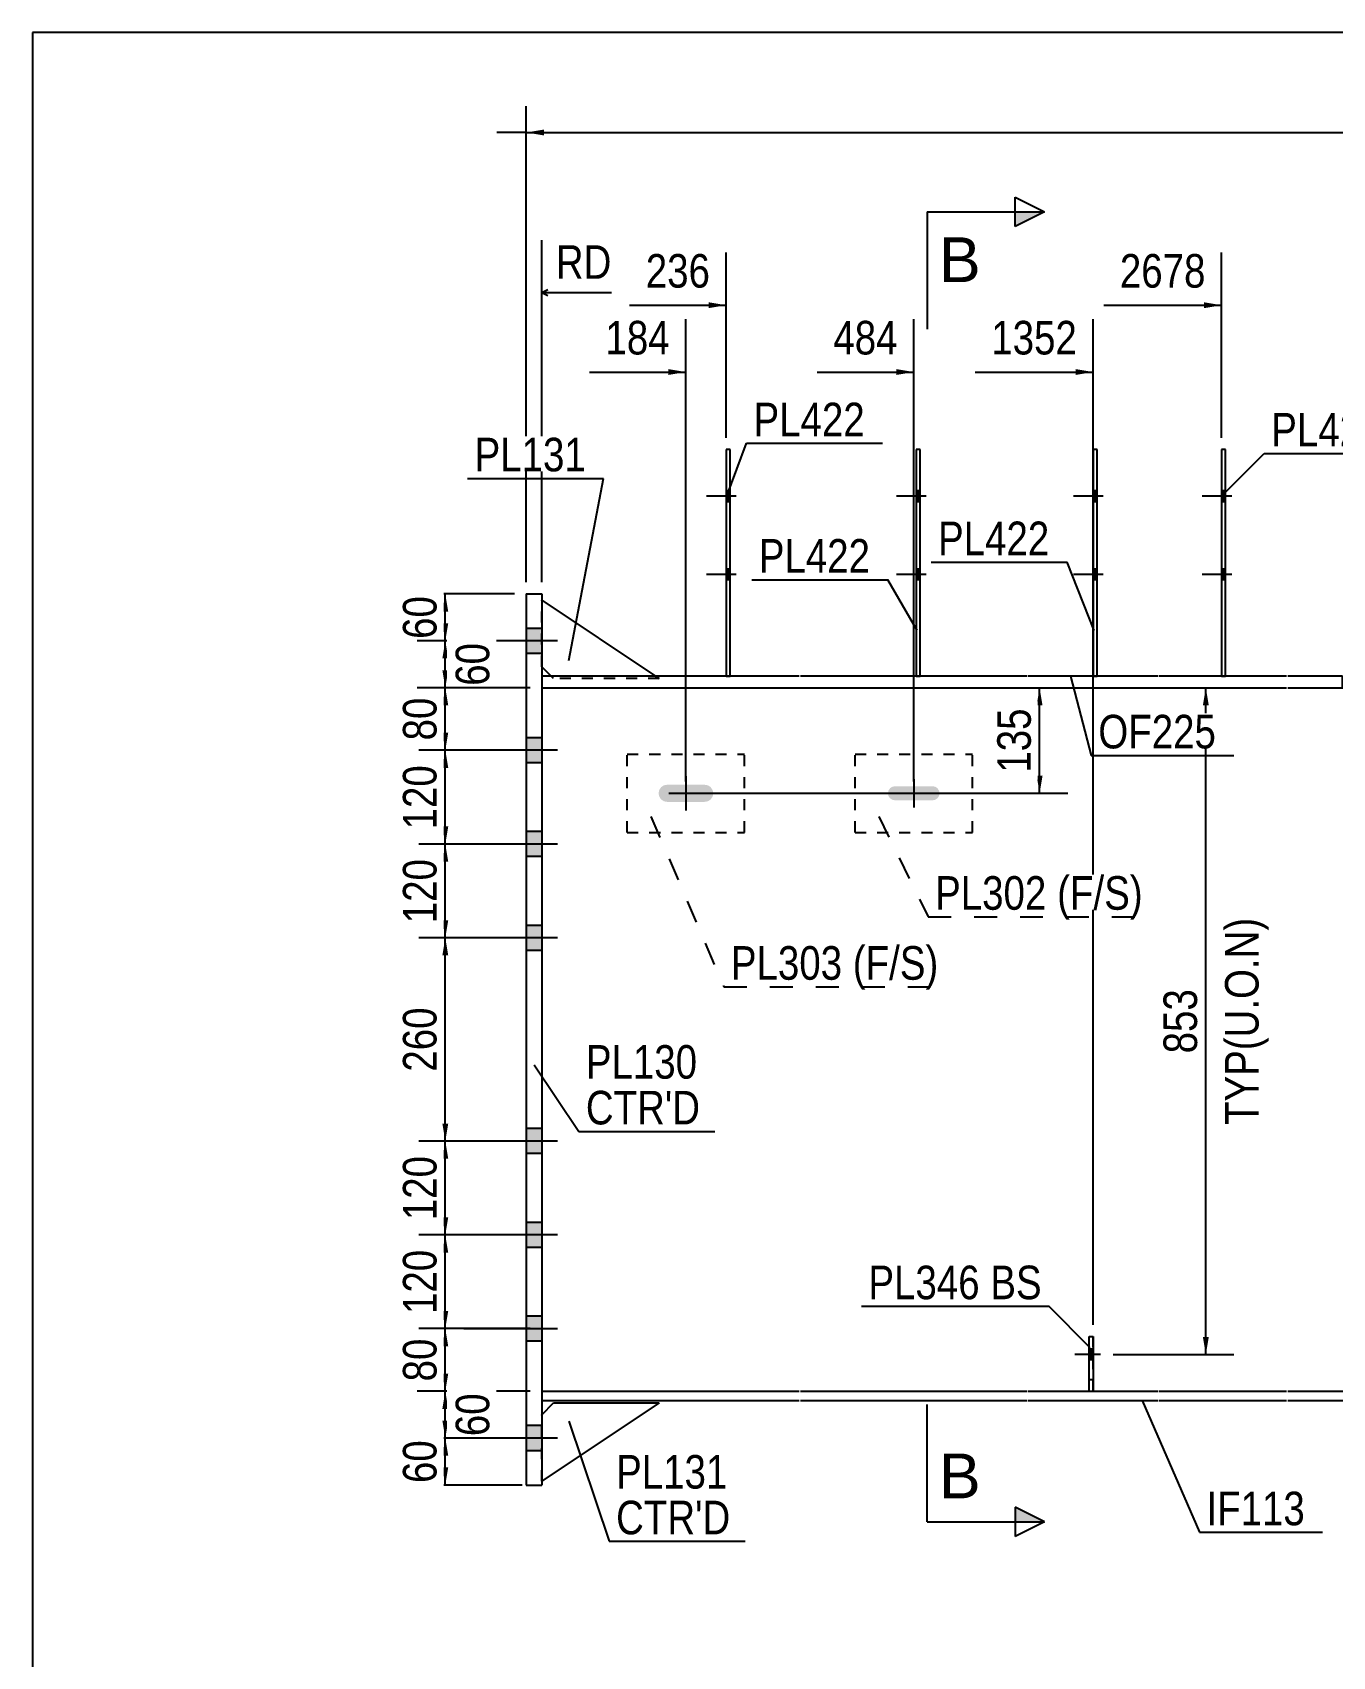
# Model space of a CAD drawing. Header units: millimetres. Extents: x -46 to 357, y -191 to 86.
# Drawn here: x -43.5 to 67.4, y -52.6 to 85.9 of the extents above; entities that cross this region are included whole.
import ezdxf

# ---------------------------------------------------------------- set-up
doc = ezdxf.new("R2010")
doc.units = ezdxf.units.MM
doc.linetypes.add('DXK_LINE_DOT1', pattern=[1.8814, 0.9407, -0.9407])
doc.linetypes.add('DXK_LINE_DOT2', pattern=[3.9198, 1.9599, -1.9599])
doc.styles.add('Arial', font='ARIAL.TTF', dxfattribs={"height": 0.2})
doc.styles.add('Arial Narrow', font='ARIALN.TTF', dxfattribs={"height": 0.2})

# ---------------------------------------------------------------- blocks, each defined once
blk = doc.blocks.new('Unknown-623514957-1211')
at = {"color": 5, "linetype": 'Continuous'}
for p, q in [((356.55, 85.89), (-43.45, 85.89)), ((-43.45, 85.89), (-43.45, -191.11))]:
    blk.add_line(p, q, dxfattribs=at)
blk = doc.blocks.new('Bolt-623514957-1247 - 1232')
at = {"linetype": 'Continuous'}
for points in [[(47.35, 45.87), (47.35, 46.8), (47.02, 46.8), (47.02, 45.87)], [(47.35, 45.87), (47.35, 46.8), (47.02, 46.8), (47.02, 45.87)], [(47.35, 39.2), (47.35, 40.13), (47.02, 40.13), (47.02, 39.2)], [(47.35, 39.2), (47.35, 40.13), (47.02, 40.13), (47.02, 39.2)]]:
    blk.add_hatch(color=3, dxfattribs=at).paths.add_polyline_path(points)
at = {"color": 3, "linetype": 'Continuous'}
for p, q in [((47.88, 46.33), (45.35, 46.33)), ((47.88, 46.33), (45.35, 46.33)), ((47.35, 46.8), (47.02, 46.8)), ((47.35, 46.8), (47.02, 46.8)), ((47.35, 45.87), (47.02, 45.87)), ((47.35, 45.87), (47.02, 45.87)), ((47.88, 39.67), (45.35, 39.67)), ((47.88, 39.67), (45.35, 39.67)), ((47.35, 40.13), (47.02, 40.13)), ((47.35, 40.13), (47.02, 40.13)), ((47.35, 39.2), (47.02, 39.2)), ((47.35, 39.2), (47.02, 39.2))]:
    blk.add_line(p, q, dxfattribs=at)
blk = doc.blocks.new('Bolt-623514957-1248 - 1232')
at = {"linetype": 'Continuous'}
blk.add_hatch(color=3, dxfattribs=at).paths.add_polyline_path([(14.56, 20.72), (14.62, 21), (14.56, 21.28), (14.4, 21.52), (14.16, 21.68), (13.88, 21.73), (10.68, 21.73), (10.4, 21.68), (10.16, 21.52), (10.01, 21.28), (9.95, 21), (10.01, 20.72), (10.16, 20.48), (10.4, 20.32), (10.68, 20.27), (13.88, 20.27), (14.16, 20.32), (14.4, 20.48)])
at = {"color": 3, "linetype": 'Continuous'}
for p, q in [((12.28, 22.47), (12.28, 19.53)), ((10.82, 21), (13.75, 21))]:
    blk.add_line(p, q, dxfattribs=at)
blk = doc.blocks.new('Bolt-623514957-1249 - 1232')
at = {"linetype": 'Continuous'}
blk.add_hatch(color=3, dxfattribs=at).paths.add_polyline_path([(33.87, 20.77), (33.92, 21), (33.87, 21.23), (33.74, 21.43), (33.55, 21.56), (33.32, 21.6), (30.12, 21.6), (29.89, 21.56), (29.69, 21.43), (29.56, 21.23), (29.52, 21), (29.56, 20.77), (29.69, 20.58), (29.89, 20.45), (30.12, 20.4), (33.32, 20.4), (33.55, 20.45), (33.74, 20.58)])
at = {"color": 3, "linetype": 'Continuous'}
for p, q in [((31.72, 22.2), (31.72, 19.8)), ((30.52, 21), (32.92, 21))]:
    blk.add_line(p, q, dxfattribs=at)
blk = doc.blocks.new('Bolt-623514957-1251 - 1232')
at = {"linetype": 'Continuous'}
for points in [[(-1.33, 35.07), (-1.33, 32.93), (0, 32.93), (0, 35.07)], [(-1.33, 35.07), (-1.33, 32.93), (0, 32.93), (0, 35.07)], [(-1.33, 25.73), (-1.33, 23.6), (0, 23.6), (0, 25.73)], [(-1.33, 25.73), (-1.33, 23.6), (0, 23.6), (0, 25.73)], [(-1.33, 17.73), (-1.33, 15.6), (0, 15.6), (0, 17.73)], [(-1.33, 17.73), (-1.33, 15.6), (0, 15.6), (0, 17.73)], [(-1.33, 9.73), (-1.33, 7.6), (0, 7.6), (0, 9.73)], [(-1.33, 9.73), (-1.33, 7.6), (0, 7.6), (0, 9.73)], [(-1.33, -7.6), (-1.33, -9.73), (0, -9.73), (0, -7.6)], [(-1.33, -7.6), (-1.33, -9.73), (0, -9.73), (0, -7.6)], [(-1.33, -15.6), (-1.33, -17.73), (0, -17.73), (0, -15.6)], [(-1.33, -15.6), (-1.33, -17.73), (0, -17.73), (0, -15.6)], [(-1.33, -23.6), (-1.33, -25.73), (0, -25.73), (0, -23.6)], [(-1.33, -23.6), (-1.33, -25.73), (0, -25.73), (0, -23.6)], [(-1.33, -32.93), (-1.33, -35.07), (0, -35.07), (0, -32.93)], [(-1.33, -32.93), (-1.33, -35.07), (0, -35.07), (0, -32.93)]]:
    blk.add_hatch(color=3, dxfattribs=at).paths.add_polyline_path(points)
at = {"color": 3, "linetype": 'Continuous'}
for p, q in [((0, 35.07), (-1.33, 35.07)), ((0, 35.07), (-1.33, 35.07)), ((1.32, 34), (-6.67, 34)), ((1.32, 34), (-6.67, 34)), ((0, 32.93), (-1.33, 32.93)), ((0, 32.93), (-1.33, 32.93)), ((0, 25.73), (-1.33, 25.73)), ((0, 25.73), (-1.33, 25.73)), ((1.32, 24.67), (-6.67, 24.67)), ((1.32, 24.67), (-6.67, 24.67)), ((0, 23.6), (-1.33, 23.6)), ((0, 23.6), (-1.33, 23.6)), ((1.32, 16.67), (-6.67, 16.67)), ((1.32, 16.67), (-6.67, 16.67)), ((0, 17.73), (-1.33, 17.73)), ((0, 17.73), (-1.33, 17.73)), ((0, 15.6), (-1.33, 15.6)), ((0, 15.6), (-1.33, 15.6)), ((0, 9.73), (-1.33, 9.73)), ((0, 9.73), (-1.33, 9.73)), ((1.32, 8.67), (-6.67, 8.67)), ((1.32, 8.67), (-6.67, 8.67)), ((0, 7.6), (-1.33, 7.6)), ((0, 7.6), (-1.33, 7.6)), ((0, -7.6), (-1.33, -7.6)), ((0, -7.6), (-1.33, -7.6)), ((1.32, -8.67), (-6.67, -8.67)), ((1.32, -8.67), (-6.67, -8.67)), ((0, -9.73), (-1.33, -9.73)), ((0, -9.73), (-1.33, -9.73)), ((0, -15.6), (-1.33, -15.6)), ((0, -15.6), (-1.33, -15.6)), ((1.32, -16.67), (-6.67, -16.67)), ((1.32, -16.67), (-6.67, -16.67)), ((0, -17.73), (-1.33, -17.73)), ((0, -17.73), (-1.33, -17.73)), ((1.32, -24.67), (-6.67, -24.67)), ((1.32, -24.67), (-6.67, -24.67)), ((0, -23.6), (-1.33, -23.6)), ((0, -23.6), (-1.33, -23.6)), ((0, -25.73), (-1.33, -25.73)), ((0, -25.73), (-1.33, -25.73)), ((0, -32.93), (-1.33, -32.93)), ((0, -32.93), (-1.33, -32.93)), ((1.32, -34), (-6.67, -34)), ((1.32, -34), (-6.67, -34)), ((0, -35.07), (-1.33, -35.07)), ((0, -35.07), (-1.33, -35.07))]:
    blk.add_line(p, q, dxfattribs=at)
blk = doc.blocks.new('Part-623514957-1276 - 1232')
at = {"color": 2, "linetype": 'Continuous'}
for p, q in [((21.95, 31), (0, 31)), ((41.38, 31), (22.05, 31)), ((52.55, 31), (41.48, 31)), ((63.52, 31), (52.65, 31)), ((68.28, 31), (63.62, 31)), ((68.28, 30), (68.28, 31)), ((0, 30), (21.95, 30)), ((22.05, 30), (41.38, 30)), ((41.48, 30), (52.55, 30)), ((52.65, 30), (63.52, 30)), ((63.62, 30), (68.28, 30))]:
    blk.add_line(p, q, dxfattribs=at)
at = {"color": 7, "linetype": 'DXK_LINE_DOT1'}
blk.add_line((0, 31), (0, 30), dxfattribs=at)
blk = doc.blocks.new('Part-623514957-1755 - 1232')
at = {"color": 2, "linetype": 'Continuous'}
for p, q in [((46.68, -30), (46.68, -25.33)), ((46.68, -25.33), (47.02, -25.33)), ((47.02, -25.33), (47.02, -30))]:
    blk.add_line(p, q, dxfattribs=at)
at = {"color": 7, "linetype": 'DXK_LINE_DOT1'}
blk.add_line((46.68, -29), (47.02, -29), dxfattribs=at)
blk = doc.blocks.new('Part-623514957-1408 - 1232')
at = {"color": 2, "linetype": 'Continuous'}
for p, q in [((0, -30), (21.95, -30)), ((22.05, -30), (41.38, -30)), ((41.48, -30), (52.55, -30)), ((52.65, -30), (63.52, -30)), ((63.62, -30), (72.95, -30)), ((73.05, -30), (77.72, -30)), ((77.72, -30), (77.72, -30.8)), ((0, -30.8), (21.95, -30.8)), ((22.05, -30.8), (41.38, -30.8)), ((41.48, -30.8), (52.55, -30.8)), ((52.65, -30.8), (63.52, -30.8)), ((63.62, -30.8), (72.95, -30.8)), ((73.05, -30.8), (77.72, -30.8))]:
    blk.add_line(p, q, dxfattribs=at)
at = {"color": 7, "linetype": 'DXK_LINE_DOT1'}
blk.add_line((0, -30), (0, -30.8), dxfattribs=at)
blk = doc.blocks.new('Part-623514957-1676 - 1232')
at = {"color": 7, "linetype": 'DXK_LINE_DOT1'}
for p, q in [((0, 30), (0, -30)), ((0, 30), (21.95, 30)), ((22.05, 30), (41.38, 30)), ((41.48, 30), (52.55, 30)), ((52.65, 30), (63.52, 30)), ((63.62, 30), (72.95, 30)), ((73.05, 30), (82.38, 30)), ((82.48, 30), (93.55, 30)), ((93.65, 30), (104.52, 30)), ((104.62, 30), (120.37, 30)), ((0, -30), (21.95, -30)), ((22.05, -30), (41.38, -30)), ((41.48, -30), (52.55, -30)), ((52.65, -30), (63.52, -30)), ((63.62, -30), (72.95, -30)), ((73.05, -30), (82.38, -30)), ((82.48, -30), (93.55, -30)), ((93.65, -30), (104.52, -30)), ((104.62, -30), (120.37, -30))]:
    blk.add_line(p, q, dxfattribs=at)
at = {"color": 2, "linetype": 'Continuous'}
blk.add_line((120.37, 30), (120.37, -30), dxfattribs=at)
blk = doc.blocks.new('Part-623514957-1592 - 1232')
at = {"color": 2, "linetype": 'Continuous'}
for p, q in [((-1.33, 38), (0, 38)), ((-1.33, 38), (-1.33, -38)), ((0, 38), (0, -38)), ((-1.33, -38), (0, -38))]:
    blk.add_line(p, q, dxfattribs=at)
blk = doc.blocks.new('Part-623514957-1621 - 1232')
at = {"color": 2, "linetype": 'Continuous'}
for p, q in [((10, -31), (0, -37.67)), ((0, -32), (1, -31)), ((1, -31), (10, -31))]:
    blk.add_line(p, q, dxfattribs=at)
at = {"color": 7, "linetype": 'DXK_LINE_DOT1'}
blk.add_line((0, -37.67), (0, -32), dxfattribs=at)
blk = doc.blocks.new('Part-623514957-1760 - 1232')
at = {"color": 7, "linetype": 'DXK_LINE_DOT1'}
for p, q in [((46.68, -30), (46.68, -25.33)), ((46.68, -25.33), (47.02, -25.33)), ((47.02, -30), (47.02, -25.33))]:
    blk.add_line(p, q, dxfattribs=at)
blk = doc.blocks.new('Part-623514957-1809 - 1232')
at = {"color": 2, "linetype": 'Continuous'}
for p, q in [((16.05, 50.33), (15.72, 50.33)), ((15.72, 50.33), (15.72, 31)), ((16.05, 31), (16.05, 50.33))]:
    blk.add_line(p, q, dxfattribs=at)
at = {"color": 7, "linetype": 'DXK_LINE_DOT1'}
blk.add_line((15.72, 31), (16.05, 31), dxfattribs=at)
blk = doc.blocks.new('Part-623514957-1814 - 1232')
at = {"color": 2, "linetype": 'Continuous'}
for p, q in [((58.32, 50.33), (57.98, 50.33)), ((57.98, 50.33), (57.98, 31)), ((58.32, 31), (58.32, 50.33))]:
    blk.add_line(p, q, dxfattribs=at)
at = {"color": 7, "linetype": 'DXK_LINE_DOT1'}
blk.add_line((57.98, 31), (58.32, 31), dxfattribs=at)
blk = doc.blocks.new('Part-623514957-1888 - 1232')
at = {"color": 2, "linetype": 'Continuous'}
for p, q in [((47.35, 50.33), (47.02, 50.33)), ((47.02, 50.33), (47.02, 31)), ((47.35, 31), (47.35, 50.33))]:
    blk.add_line(p, q, dxfattribs=at)
at = {"color": 7, "linetype": 'DXK_LINE_DOT1'}
blk.add_line((47.02, 31), (47.35, 31), dxfattribs=at)
blk = doc.blocks.new('Part-623514957-1910 - 1232')
at = {"color": 7, "linetype": 'DXK_LINE_DOT1'}
for p, q in [((7.28, 17.67), (7.28, 24.33)), ((7.28, 24.33), (17.28, 24.33)), ((17.28, 17.67), (17.28, 24.33)), ((7.28, 17.67), (17.28, 17.67))]:
    blk.add_line(p, q, dxfattribs=at)
blk = doc.blocks.new('Part-623514957-1915 - 1232')
at = {"color": 7, "linetype": 'DXK_LINE_DOT1'}
for p, q in [((26.72, 17.67), (26.72, 24.33)), ((26.72, 24.33), (36.72, 24.33)), ((36.72, 17.67), (36.72, 24.33)), ((26.72, 17.67), (36.72, 17.67))]:
    blk.add_line(p, q, dxfattribs=at)
blk = doc.blocks.new('Bolt-623514957-1917 - 1232')
at = {"linetype": 'Continuous'}
for points in [[(58.32, 45.87), (58.32, 46.8), (57.98, 46.8), (57.98, 45.87)], [(58.32, 45.87), (58.32, 46.8), (57.98, 46.8), (57.98, 45.87)], [(58.32, 39.2), (58.32, 40.13), (57.98, 40.13), (57.98, 39.2)], [(58.32, 39.2), (58.32, 40.13), (57.98, 40.13), (57.98, 39.2)]]:
    blk.add_hatch(color=3, dxfattribs=at).paths.add_polyline_path(points)
at = {"color": 3, "linetype": 'Continuous'}
for p, q in [((58.85, 46.33), (56.32, 46.33)), ((58.85, 46.33), (56.32, 46.33)), ((58.32, 46.8), (57.98, 46.8)), ((58.32, 46.8), (57.98, 46.8)), ((58.32, 45.87), (57.98, 45.87)), ((58.32, 45.87), (57.98, 45.87)), ((58.85, 39.67), (56.32, 39.67)), ((58.85, 39.67), (56.32, 39.67)), ((58.32, 40.13), (57.98, 40.13)), ((58.32, 40.13), (57.98, 40.13)), ((58.32, 39.2), (57.98, 39.2)), ((58.32, 39.2), (57.98, 39.2))]:
    blk.add_line(p, q, dxfattribs=at)
blk = doc.blocks.new('Bolt-623514957-1918 - 1232')
at = {"linetype": 'Continuous'}
for points in [[(16.05, 45.87), (16.05, 46.8), (15.72, 46.8), (15.72, 45.87)], [(16.05, 45.87), (16.05, 46.8), (15.72, 46.8), (15.72, 45.87)], [(16.05, 39.2), (16.05, 40.13), (15.72, 40.13), (15.72, 39.2)], [(16.05, 39.2), (16.05, 40.13), (15.72, 40.13), (15.72, 39.2)]]:
    blk.add_hatch(color=3, dxfattribs=at).paths.add_polyline_path(points)
at = {"color": 3, "linetype": 'Continuous'}
for p, q in [((16.58, 46.33), (14.05, 46.33)), ((16.58, 46.33), (14.05, 46.33)), ((16.05, 46.8), (15.72, 46.8)), ((16.05, 46.8), (15.72, 46.8)), ((16.05, 45.87), (15.72, 45.87)), ((16.05, 45.87), (15.72, 45.87)), ((16.58, 39.67), (14.05, 39.67)), ((16.58, 39.67), (14.05, 39.67)), ((16.05, 40.13), (15.72, 40.13)), ((16.05, 40.13), (15.72, 40.13)), ((16.05, 39.2), (15.72, 39.2)), ((16.05, 39.2), (15.72, 39.2))]:
    blk.add_line(p, q, dxfattribs=at)
blk = doc.blocks.new('Bolt-623514957-1921 - 1232')
at = {"color": 3, "linetype": 'DXK_LINE_DOT2'}
for p, q in [((47.65, -26.87), (45.45, -26.87)), ((47.02, -26.4), (46.68, -26.4)), ((47.02, -27.33), (46.68, -27.33))]:
    blk.add_line(p, q, dxfattribs=at)
blk = doc.blocks.new('Bolt-623514957-1922 - 1232')
at = {"linetype": 'Continuous'}
blk.add_hatch(color=3, dxfattribs=at).paths.add_polyline_path([(47.02, -27.33), (47.02, -26.4), (46.68, -26.4), (46.68, -27.33)])
at = {"color": 3, "linetype": 'Continuous'}
for p, q in [((47.65, -26.87), (45.45, -26.87)), ((47.02, -26.4), (46.68, -26.4)), ((47.02, -27.33), (46.68, -27.33))]:
    blk.add_line(p, q, dxfattribs=at)
blk = doc.blocks.new('Bolt-623514957-13352 - 1232')
at = {"linetype": 'Continuous'}
for points in [[(32.25, 45.87), (32.25, 46.8), (31.92, 46.8), (31.92, 45.87)], [(32.25, 45.87), (32.25, 46.8), (31.92, 46.8), (31.92, 45.87)], [(32.25, 39.2), (32.25, 40.13), (31.92, 40.13), (31.92, 39.2)], [(32.25, 39.2), (32.25, 40.13), (31.92, 40.13), (31.92, 39.2)]]:
    blk.add_hatch(color=3, dxfattribs=at).paths.add_polyline_path(points)
at = {"color": 3, "linetype": 'Continuous'}
for p, q in [((32.78, 46.33), (30.25, 46.33)), ((32.78, 46.33), (30.25, 46.33)), ((32.25, 46.8), (31.92, 46.8)), ((32.25, 46.8), (31.92, 46.8)), ((32.25, 45.87), (31.92, 45.87)), ((32.25, 45.87), (31.92, 45.87)), ((32.78, 39.67), (30.25, 39.67)), ((32.78, 39.67), (30.25, 39.67)), ((32.25, 40.13), (31.92, 40.13)), ((32.25, 40.13), (31.92, 40.13)), ((32.25, 39.2), (31.92, 39.2)), ((32.25, 39.2), (31.92, 39.2))]:
    blk.add_line(p, q, dxfattribs=at)
blk = doc.blocks.new('Part-623514957-8422 - 1232')
at = {"color": 2, "linetype": 'Continuous'}
for p, q in [((0, 37.47), (9.7, 31)), ((0, 31.8), (0.8, 31))]:
    blk.add_line(p, q, dxfattribs=at)
at = {"color": 7, "linetype": 'DXK_LINE_DOT1'}
for p, q in [((0, 31.8), (0, 37.47)), ((1, 30.8), (0.8, 31)), ((10, 30.8), (1, 30.8)), ((9.7, 31), (10, 30.8))]:
    blk.add_line(p, q, dxfattribs=at)
blk = doc.blocks.new('Part-623514957-13351 - 1232')
at = {"color": 2, "linetype": 'Continuous'}
for p, q in [((32.25, 50.33), (31.92, 50.33)), ((31.92, 50.33), (31.92, 31)), ((32.25, 31), (32.25, 50.33))]:
    blk.add_line(p, q, dxfattribs=at)
at = {"color": 7, "linetype": 'DXK_LINE_DOT1'}
blk.add_line((31.92, 31), (32.25, 31), dxfattribs=at)
blk = doc.blocks.new('StraightDimension-623514957-7353 - 1232')
at = {"linetype": 'Continuous'}
for points in [[(-8.49, 15.17), (-8.24, 16.67), (-7.99, 15.17)], [(-7.99, 10.17), (-8.24, 8.67), (-8.49, 10.17)]]:
    blk.add_hatch(color=7, dxfattribs=at).paths.add_polyline_path(points)
at = {"color": 7, "linetype": 'Continuous'}
for p, q in [((-1, 16.67), (-10.49, 16.67)), ((-8.24, 8.67), (-8.24, 16.67)), ((-1, 8.67), (-10.49, 8.67))]:
    blk.add_line(p, q, dxfattribs=at)
at = {"color": 0}
blk.add_wipeout([(-8.39, 16.01), (-12.59, 16.01), (-12.59, 9.32), (-8.39, 9.32)], dxfattribs=at)
at = {"color": 3, "style": 'Arial Narrow'}
blk.add_text('120', height=2.863, rotation=90.0002, dxfattribs=at).set_placement((-8.99, 9.92))
blk = doc.blocks.new('StraightDimension-623514957-12449 - 1232')
at = {"linetype": 'Continuous'}
blk.add_hatch(color=7, dxfattribs=at).paths.add_polyline_path([(45.52, 57.18), (47.02, 56.93), (45.52, 56.68)])
at = {"color": 7, "linetype": 'Continuous'}
for p, q in [((47.02, -24.33), (47.02, 61.43)), ((36.95, 56.93), (47.02, 56.93))]:
    blk.add_line(p, q, dxfattribs=at)
at = {"color": 0}
blk.add_wipeout([(46.24, 57.83), (46.24, 62.03), (37.73, 62.03), (37.73, 57.83)], dxfattribs=at)
at = {"color": 3, "style": 'Arial Narrow'}
blk.add_text('1352', height=2.863, dxfattribs=at).set_placement((38.33, 58.43))
blk = doc.blocks.new('StraightDimension-623514957-7356 - 1232')
at = {"linetype": 'Continuous'}
for points in [[(-8.49, -18.17), (-8.24, -16.67), (-7.99, -18.17)], [(-7.99, -23.16), (-8.24, -24.66), (-8.49, -23.16)]]:
    blk.add_hatch(color=7, dxfattribs=at).paths.add_polyline_path(points)
at = {"color": 7, "linetype": 'Continuous'}
for p, q in [((-1, -16.67), (-10.49, -16.67)), ((-8.24, -24.66), (-8.24, -16.67)), ((-1, -24.66), (-10.49, -24.66))]:
    blk.add_line(p, q, dxfattribs=at)
at = {"color": 0}
blk.add_wipeout([(-8.39, -17.32), (-12.59, -17.32), (-12.59, -24.01), (-8.39, -24.01)], dxfattribs=at)
at = {"color": 3, "style": 'Arial Narrow'}
blk.add_text('120', height=2.863, rotation=90.0002, dxfattribs=at).set_placement((-8.99, -23.41))
blk = doc.blocks.new('StraightDimension-623514957-7354 - 1232')
at = {"linetype": 'Continuous'}
for points in [[(-8.49, 7.17), (-8.24, 8.67), (-7.99, 7.17)], [(-7.99, -7.17), (-8.24, -8.67), (-8.49, -7.17)]]:
    blk.add_hatch(color=7, dxfattribs=at).paths.add_polyline_path(points)
at = {"color": 7, "linetype": 'Continuous'}
for p, q in [((-1, 8.67), (-10.49, 8.67)), ((-8.24, -8.67), (-8.24, 8.67)), ((-1, -8.67), (-10.49, -8.67))]:
    blk.add_line(p, q, dxfattribs=at)
at = {"color": 0}
blk.add_wipeout([(-8.39, 3.34), (-12.59, 3.34), (-12.59, -3.34), (-8.39, -3.34)], dxfattribs=at)
at = {"color": 3, "style": 'Arial Narrow'}
blk.add_text('260', height=2.863, rotation=90.0002, dxfattribs=at).set_placement((-8.99, -2.74))
blk = doc.blocks.new('StraightDimension-623514957-2175 - 1232')
at = {"linetype": 'Continuous'}
for points in [[(56.38, 28.5), (56.63, 30), (56.88, 28.5)], [(56.88, -25.37), (56.63, -26.87), (56.38, -25.37)]]:
    blk.add_hatch(color=7, dxfattribs=at).paths.add_polyline_path(points)
at = {"color": 7, "linetype": 'Continuous'}
for p, q in [((48.75, 30), (59.03, 30)), ((56.63, -26.87), (56.63, 30)), ((48.73, -26.87), (59.03, -26.87))]:
    blk.add_line(p, q, dxfattribs=at)
at = {"color": 0, "linetype": 'Continuous'}
blk.add_wipeout([(61.73, 11.02), (57.53, 11.02), (57.53, -7.89), (61.73, -7.89)], dxfattribs=at)
at = {"color": 3, "linetype": 'Continuous', "style": 'Arial Narrow'}
blk.add_text('TYP(U.O.N)', height=2.863, rotation=90.0002, dxfattribs=at).set_placement((61.13, -7.29))
at = {"color": 0}
blk.add_wipeout([(56.48, 4.91), (52.28, 4.91), (52.28, -1.78), (56.48, -1.78)], dxfattribs=at)
at = {"color": 3, "style": 'Arial Narrow'}
blk.add_text('853', height=2.863, rotation=90.0002, dxfattribs=at).set_placement((55.88, -1.18))
blk = doc.blocks.new('StraightDimension-623514957-2188 - 1232')
at = {"linetype": 'Continuous'}
for points in [[(42.2, 28.5), (42.45, 30), (42.7, 28.5)], [(42.7, 22.5), (42.45, 21), (42.2, 22.5)]]:
    blk.add_hatch(color=7, dxfattribs=at).paths.add_polyline_path(points)
at = {"color": 7, "linetype": 'Continuous'}
for p, q in [((13.28, 30), (44.85, 30)), ((42.45, 21), (42.45, 30)), ((13.28, 21), (44.85, 21))]:
    blk.add_line(p, q, dxfattribs=at)
at = {"color": 0}
blk.add_wipeout([(42.3, 28.84), (38.1, 28.84), (38.1, 22.16), (42.3, 22.16)], dxfattribs=at)
at = {"color": 3, "style": 'Arial Narrow'}
blk.add_text('135', height=2.863, rotation=90.0002, dxfattribs=at).set_placement((41.7, 22.76))
blk = doc.blocks.new('StraightDimension-623514957-2621 - 1232')
at = {"linetype": 'Continuous'}
blk.add_hatch(color=7, dxfattribs=at).paths.add_polyline_path([(0.17, 77.11), (-1.33, 77.36), (0.17, 77.61)])
at = {"color": 7, "linetype": 'Continuous'}
for p, q in [((-1.33, 39), (-1.33, 79.61)), ((-1.33, 77.36), (-3.83, 77.36)), ((-1.33, 77.36), (286.46, 77.36))]:
    blk.add_line(p, q, dxfattribs=at)
blk = doc.blocks.new('StraightDimension-623514957-7349 - 1232')
at = {"linetype": 'Continuous'}
for points in [[(-8.49, 36.5), (-8.24, 38), (-7.99, 36.5)], [(-7.99, 35.5), (-8.24, 34), (-8.49, 35.5)]]:
    blk.add_hatch(color=7, dxfattribs=at).paths.add_polyline_path(points)
at = {"color": 7, "linetype": 'Continuous'}
for p, q in [((-2.33, 38), (-10.49, 38)), ((-8.24, 34), (-8.24, 38)), ((-1, 34), (-10.49, 34))]:
    blk.add_line(p, q, dxfattribs=at)
at = {"color": 0}
blk.add_wipeout([(-8.39, 38.43), (-12.59, 38.43), (-12.59, 33.57), (-8.39, 33.57)], dxfattribs=at)
at = {"color": 3, "style": 'Arial Narrow'}
blk.add_text('60', height=2.863, rotation=90.0002, dxfattribs=at).set_placement((-8.99, 34.17))
blk = doc.blocks.new('StraightDimension-623514957-7350 - 1232')
at = {"linetype": 'Continuous'}
for points in [[(-8.49, 32.5), (-8.24, 34), (-7.99, 32.5)], [(-7.99, 31.5), (-8.24, 30), (-8.49, 31.5)]]:
    blk.add_hatch(color=7, dxfattribs=at).paths.add_polyline_path(points)
at = {"color": 7, "linetype": 'Continuous'}
for p, q in [((-1, 34), (-10.64, 34)), ((-8.24, 30), (-8.24, 34)), ((-1, 30), (-10.64, 30))]:
    blk.add_line(p, q, dxfattribs=at)
at = {"color": 0}
blk.add_wipeout([(-3.89, 34.43), (-8.09, 34.43), (-8.09, 29.57), (-3.89, 29.57)], dxfattribs=at)
at = {"color": 3, "style": 'Arial Narrow'}
blk.add_text('60', height=2.863, rotation=90.0002, dxfattribs=at).set_placement((-4.49, 30.17))
blk = doc.blocks.new('StraightDimension-623514957-7351 - 1232')
at = {"linetype": 'Continuous'}
for points in [[(-8.49, 28.5), (-8.24, 30), (-7.99, 28.5)], [(-7.99, 26.17), (-8.24, 24.67), (-8.49, 26.17)]]:
    blk.add_hatch(color=7, dxfattribs=at).paths.add_polyline_path(points)
at = {"color": 7, "linetype": 'Continuous'}
for p, q in [((-1, 30), (-10.49, 30)), ((-8.24, 24.67), (-8.24, 30)), ((-1, 24.67), (-10.49, 24.67))]:
    blk.add_line(p, q, dxfattribs=at)
at = {"color": 0}
blk.add_wipeout([(-8.39, 29.76), (-12.59, 29.76), (-12.59, 24.91), (-8.39, 24.91)], dxfattribs=at)
at = {"color": 3, "style": 'Arial Narrow'}
blk.add_text('80', height=2.863, rotation=90.0002, dxfattribs=at).set_placement((-8.99, 25.51))
blk = doc.blocks.new('StraightDimension-623514957-7352 - 1232')
at = {"linetype": 'Continuous'}
for points in [[(-8.49, 23.17), (-8.24, 24.67), (-7.99, 23.17)], [(-7.99, 18.17), (-8.24, 16.67), (-8.49, 18.17)]]:
    blk.add_hatch(color=7, dxfattribs=at).paths.add_polyline_path(points)
at = {"color": 7, "linetype": 'Continuous'}
for p, q in [((-1, 24.67), (-10.49, 24.67)), ((-8.24, 16.67), (-8.24, 24.67)), ((-1, 16.67), (-10.49, 16.67))]:
    blk.add_line(p, q, dxfattribs=at)
at = {"color": 0}
blk.add_wipeout([(-8.39, 24.01), (-12.59, 24.01), (-12.59, 17.32), (-8.39, 17.32)], dxfattribs=at)
at = {"color": 3, "style": 'Arial Narrow'}
blk.add_text('120', height=2.863, rotation=90.0002, dxfattribs=at).set_placement((-8.99, 17.92))
blk = doc.blocks.new('StraightDimension-623514957-7355 - 1232')
at = {"linetype": 'Continuous'}
for points in [[(-8.49, -10.17), (-8.24, -8.67), (-7.99, -10.17)], [(-7.99, -15.17), (-8.24, -16.67), (-8.49, -15.17)]]:
    blk.add_hatch(color=7, dxfattribs=at).paths.add_polyline_path(points)
at = {"color": 7, "linetype": 'Continuous'}
for p, q in [((-1, -8.67), (-10.49, -8.67)), ((-8.24, -16.67), (-8.24, -8.67)), ((-1, -16.67), (-10.49, -16.67))]:
    blk.add_line(p, q, dxfattribs=at)
at = {"color": 0}
blk.add_wipeout([(-8.39, -9.32), (-12.59, -9.32), (-12.59, -16.01), (-8.39, -16.01)], dxfattribs=at)
at = {"color": 3, "style": 'Arial Narrow'}
blk.add_text('120', height=2.863, rotation=90.0002, dxfattribs=at).set_placement((-8.99, -15.41))
blk = doc.blocks.new('StraightDimension-623514957-7357 - 1232')
at = {"linetype": 'Continuous'}
for points in [[(-8.49, -26.16), (-8.24, -24.66), (-7.99, -26.16)], [(-7.99, -28.5), (-8.24, -30), (-8.49, -28.5)]]:
    blk.add_hatch(color=7, dxfattribs=at).paths.add_polyline_path(points)
at = {"color": 7, "linetype": 'Continuous'}
for p, q in [((-1, -24.66), (-10.49, -24.66)), ((-8.24, -30), (-8.24, -24.66)), ((-1, -30), (-10.49, -30))]:
    blk.add_line(p, q, dxfattribs=at)
at = {"color": 0}
blk.add_wipeout([(-8.39, -24.9), (-12.59, -24.9), (-12.59, -29.76), (-8.39, -29.76)], dxfattribs=at)
at = {"color": 3, "style": 'Arial Narrow'}
blk.add_text('80', height=2.863, rotation=90.0002, dxfattribs=at).set_placement((-8.99, -29.16))
blk = doc.blocks.new('StraightDimension-623514957-7358 - 1232')
at = {"linetype": 'Continuous'}
for points in [[(-8.49, -31.5), (-8.24, -30), (-7.99, -31.5)], [(-7.99, -32.5), (-8.24, -34), (-8.49, -32.5)]]:
    blk.add_hatch(color=7, dxfattribs=at).paths.add_polyline_path(points)
at = {"color": 7, "linetype": 'Continuous'}
for p, q in [((-1, -30), (-10.64, -30)), ((-8.24, -34), (-8.24, -30)), ((-1, -34), (-10.64, -34))]:
    blk.add_line(p, q, dxfattribs=at)
at = {"color": 0}
blk.add_wipeout([(-3.89, -29.57), (-8.09, -29.57), (-8.09, -34.43), (-3.89, -34.43)], dxfattribs=at)
at = {"color": 3, "style": 'Arial Narrow'}
blk.add_text('60', height=2.863, rotation=90.0002, dxfattribs=at).set_placement((-4.49, -33.83))
blk = doc.blocks.new('StraightDimension-623514957-7359 - 1232')
at = {"linetype": 'Continuous'}
for points in [[(-8.49, -35.5), (-8.24, -34), (-7.99, -35.5)], [(-7.99, -36.5), (-8.24, -38), (-8.49, -36.5)]]:
    blk.add_hatch(color=7, dxfattribs=at).paths.add_polyline_path(points)
at = {"color": 7, "linetype": 'Continuous'}
for p, q in [((-1, -34), (-10.49, -34)), ((-8.24, -38), (-8.24, -34)), ((-1.67, -38), (-10.49, -38))]:
    blk.add_line(p, q, dxfattribs=at)
at = {"color": 0}
blk.add_wipeout([(-8.39, -33.57), (-12.59, -33.57), (-12.59, -38.43), (-8.39, -38.43)], dxfattribs=at)
at = {"color": 3, "style": 'Arial Narrow'}
blk.add_text('60', height=2.863, rotation=90.0002, dxfattribs=at).set_placement((-8.99, -37.83))
blk = doc.blocks.new('StraightDimension-623514957-12448 - 1232')
at = {"linetype": 'Continuous'}
blk.add_hatch(color=7, dxfattribs=at).paths.add_polyline_path([(56.48, 62.88), (57.98, 62.63), (56.48, 62.38)])
at = {"color": 7, "linetype": 'Continuous'}
for p, q in [((57.98, 51.33), (57.98, 67.13)), ((47.92, 62.63), (57.98, 62.63))]:
    blk.add_line(p, q, dxfattribs=at)
at = {"color": 0}
blk.add_wipeout([(57.21, 63.53), (57.21, 67.73), (48.7, 67.73), (48.7, 63.53)], dxfattribs=at)
at = {"color": 3, "style": 'Arial Narrow'}
blk.add_text('2678', height=2.863, dxfattribs=at).set_placement((49.3, 64.13))
blk = doc.blocks.new('StraightDimension-623514957-12450 - 1232')
at = {"linetype": 'Continuous'}
blk.add_hatch(color=7, dxfattribs=at).paths.add_polyline_path([(30.22, 57.18), (31.72, 56.93), (30.22, 56.68)])
at = {"color": 7, "linetype": 'Continuous'}
for p, q in [((31.72, 22), (31.72, 61.43)), ((23.48, 56.93), (31.72, 56.93))]:
    blk.add_line(p, q, dxfattribs=at)
at = {"color": 0}
blk.add_wipeout([(30.94, 57.83), (30.94, 62.03), (24.26, 62.03), (24.26, 57.83)], dxfattribs=at)
at = {"color": 3, "style": 'Arial Narrow'}
blk.add_text('484', height=2.863, dxfattribs=at).set_placement((24.86, 58.43))
blk = doc.blocks.new('StraightDimension-623514957-12451 - 1232')
at = {"linetype": 'Continuous'}
blk.add_hatch(color=7, dxfattribs=at).paths.add_polyline_path([(14.22, 62.88), (15.72, 62.63), (14.22, 62.38)])
at = {"color": 7, "linetype": 'Continuous'}
for p, q in [((15.72, 51.33), (15.72, 67.13)), ((7.48, 62.63), (15.72, 62.63))]:
    blk.add_line(p, q, dxfattribs=at)
at = {"color": 0}
blk.add_wipeout([(14.94, 63.53), (14.94, 67.73), (8.26, 67.73), (8.26, 63.53)], dxfattribs=at)
at = {"color": 3, "style": 'Arial Narrow'}
blk.add_text('236', height=2.863, dxfattribs=at).set_placement((8.86, 64.13))
blk = doc.blocks.new('StraightDimension-623514957-12452 - 1232')
at = {"linetype": 'Continuous'}
blk.add_hatch(color=7, dxfattribs=at).paths.add_polyline_path([(10.78, 57.18), (12.28, 56.93), (10.78, 56.68)])
at = {"color": 7, "linetype": 'Continuous'}
for p, q in [((12.28, 22), (12.28, 61.43)), ((4.05, 56.93), (12.28, 56.93))]:
    blk.add_line(p, q, dxfattribs=at)
at = {"color": 0, "linetype": 'Continuous'}
blk.add_wipeout([(6.53, 64.28), (6.53, 68.48), (0.59, 68.48), (0.59, 64.28)], dxfattribs=at)
at = {"color": 7, "linetype": 'Continuous'}
for p, q in [((0, 39), (0, 68.18)), ((0.5, 63.93), (0, 63.68)), ((0.5, 63.43), (0, 63.68)), ((5.93, 63.68), (0, 63.68))]:
    blk.add_line(p, q, dxfattribs=at)
at = {"color": 3, "linetype": 'Continuous', "style": 'Arial Narrow'}
blk.add_text('RD', height=2.863, dxfattribs=at).set_placement((1.19, 64.88))
at = {"color": 0}
blk.add_wipeout([(11.51, 57.83), (11.51, 62.03), (4.82, 62.03), (4.82, 57.83)], dxfattribs=at)
at = {"color": 3, "style": 'Arial Narrow'}
blk.add_text('184', height=2.863, dxfattribs=at).set_placement((5.42, 58.43))
blk = doc.blocks.new('Mark-623514957-1271 - 1232')
at = {"color": 0}
blk.add_wipeout([(57.51, 24.83), (57.51, 27.83), (47.46, 27.83), (47.46, 24.83)], dxfattribs=at)
blk.add_wipeout([(57.51, 24.83), (57.51, 27.83), (47.46, 27.83), (47.46, 24.83)], dxfattribs=at)
at = {"color": 7, "linetype": 'Continuous'}
for p, q in [((45.08, 31), (46.86, 24.23)), ((46.86, 24.23), (59.01, 24.23))]:
    blk.add_line(p, q, dxfattribs=at)
at = {"color": 3, "style": 'Arial Narrow'}
blk.add_text('OF225', height=2.863, dxfattribs=at).set_placement((47.46, 24.83))
blk = doc.blocks.new('Mark-623514957-1805 - 1232')
at = {"color": 0}
blk.add_wipeout([(27.55, 51.45), (27.55, 54.45), (18.05, 54.45), (18.05, 51.45)], dxfattribs=at)
blk.add_wipeout([(27.55, 51.45), (27.55, 54.45), (18.05, 54.45), (18.05, 51.45)], dxfattribs=at)
at = {"color": 7, "linetype": 'Continuous'}
for p, q in [((15.8, 46.44), (17.45, 50.85)), ((17.45, 50.85), (29.05, 50.85))]:
    blk.add_line(p, q, dxfattribs=at)
at = {"color": 3, "style": 'Arial Narrow'}
blk.add_text('PL422', height=2.863, dxfattribs=at).set_placement((18.05, 51.45))
blk = doc.blocks.new('Mark-623514957-1884 - 1232')
at = {"color": 7, "linetype": 'Continuous'}
blk.add_line((47.1, 34.89), (44.8, 40.71), dxfattribs=at)
at = {"color": 0}
blk.add_wipeout([(43.3, 41.31), (43.3, 44.31), (33.79, 44.31), (33.79, 41.31)], dxfattribs=at)
blk.add_wipeout([(43.3, 41.31), (43.3, 44.31), (33.79, 44.31), (33.79, 41.31)], dxfattribs=at)
at = {"color": 7, "linetype": 'Continuous'}
blk.add_line((33.19, 40.71), (44.8, 40.71), dxfattribs=at)
at = {"color": 3, "style": 'Arial Narrow'}
blk.add_text('PL422', height=2.863, dxfattribs=at).set_placement((33.79, 41.31))
blk = doc.blocks.new('Mark-623514957-1404 - 1232')
at = {"color": 0}
blk.add_wipeout([(65.09, -41.43), (65.09, -38.43), (56.68, -38.43), (56.68, -41.43)], dxfattribs=at)
blk.add_wipeout([(65.09, -41.43), (65.09, -38.43), (56.68, -38.43), (56.68, -41.43)], dxfattribs=at)
at = {"color": 7, "linetype": 'Continuous'}
for p, q in [((51.21, -30.8), (56.08, -42.03)), ((56.08, -42.03), (66.59, -42.03))]:
    blk.add_line(p, q, dxfattribs=at)
at = {"color": 3, "style": 'Arial Narrow'}
blk.add_text('IF113', height=2.863, dxfattribs=at).set_placement((56.68, -41.43))
blk = doc.blocks.new('Mark-623514957-1617 - 1232')
at = {"color": 0}
for points in [[(15.83, -38.3), (15.83, -35.3), (6.33, -35.3), (6.33, -38.3)], [(16.09, -42.2), (16.09, -39.2), (6.33, -39.2), (6.33, -42.2)]]:
    blk.add_wipeout(points, dxfattribs=at)
for points in [[(15.83, -38.3), (15.83, -35.3), (6.33, -35.3), (6.33, -38.3)], [(16.09, -42.2), (16.09, -39.2), (6.33, -39.2), (6.33, -42.2)]]:
    blk.add_wipeout(points, dxfattribs=at)
at = {"color": 7, "linetype": 'Continuous'}
for p, q in [((2.3, -32.54), (5.73, -42.8)), ((5.73, -42.8), (17.33, -42.8))]:
    blk.add_line(p, q, dxfattribs=at)
at = {"color": 3, "style": 'Arial Narrow'}
blk.add_text('PL131', height=2.863, dxfattribs=at).set_placement((6.33, -38.3))
at = {"color": 1, "style": 'Arial Narrow'}
blk.add_text("CTR'D", height=2.863, dxfattribs=at).set_placement((6.33, -42.2))
blk = doc.blocks.new('Mark-623514957-1588 - 1232')
at = {"color": 0}
for points in [[(13.26, -3.34), (13.26, -0.34), (3.75, -0.34), (3.75, -3.34)], [(13.51, -7.24), (13.51, -4.24), (3.75, -4.24), (3.75, -7.24)]]:
    blk.add_wipeout(points, dxfattribs=at)
for points in [[(13.26, -3.34), (13.26, -0.34), (3.75, -0.34), (3.75, -3.34)], [(13.51, -7.24), (13.51, -4.24), (3.75, -4.24), (3.75, -7.24)]]:
    blk.add_wipeout(points, dxfattribs=at)
at = {"color": 7, "linetype": 'Continuous'}
for p, q in [((-0.66, -2.17), (3.15, -7.84)), ((3.15, -7.84), (14.76, -7.84))]:
    blk.add_line(p, q, dxfattribs=at)
at = {"color": 3, "style": 'Arial Narrow'}
blk.add_text('PL130', height=2.863, dxfattribs=at).set_placement((3.75, -3.34))
at = {"color": 1, "style": 'Arial Narrow'}
blk.add_text("CTR'D", height=2.863, dxfattribs=at).set_placement((3.75, -7.24))
blk = doc.blocks.new('Mark-623514957-1810 - 1232')
at = {"color": 0}
blk.add_wipeout([(71.71, 50.58), (71.71, 53.58), (62.21, 53.58), (62.21, 50.58)], dxfattribs=at)
blk.add_wipeout([(71.71, 50.58), (71.71, 53.58), (62.21, 53.58), (62.21, 50.58)], dxfattribs=at)
at = {"color": 7, "linetype": 'Continuous'}
for p, q in [((58.07, 46.45), (61.61, 49.98)), ((61.61, 49.98), (73.21, 49.98))]:
    blk.add_line(p, q, dxfattribs=at)
at = {"color": 3, "style": 'Arial Narrow'}
blk.add_text('PL422', height=2.863, dxfattribs=at).set_placement((62.21, 50.58))
blk = doc.blocks.new('Mark-623514957-1906 - 1232')
at = {"color": 0}
for points in [[(25.62, 5.1), (25.62, 8.1), (16.12, 8.1), (16.12, 5.1)], [(33.82, 5.1), (33.82, 8.1), (26.52, 8.1), (26.52, 5.1)]]:
    blk.add_wipeout(points, dxfattribs=at)
for points in [[(25.62, 5.1), (25.62, 8.1), (16.12, 8.1), (16.12, 5.1)], [(33.82, 5.1), (33.82, 8.1), (26.52, 8.1), (26.52, 5.1)]]:
    blk.add_wipeout(points, dxfattribs=at)
at = {"color": 7, "linetype": 'DXK_LINE_DOT2'}
for p, q in [((9.3, 19.02), (15.52, 4.5)), ((15.52, 4.5), (34.42, 4.5))]:
    blk.add_line(p, q, dxfattribs=at)
at = {"color": 3, "style": 'Arial Narrow'}
for s, p in [('PL303', (16.12, 5.1)), ('(F/', (26.52, 5.1)), ('S)', (30.53, 5.1))]:
    blk.add_text(s, height=2.863, dxfattribs=at).set_placement(p)
blk = doc.blocks.new('Mark-623514957-1911 - 1232')
at = {"color": 0}
for points in [[(43.05, 11.07), (43.05, 14.07), (33.54, 14.07), (33.54, 11.07)], [(51.24, 11.07), (51.24, 14.07), (43.95, 14.07), (43.95, 11.07)]]:
    blk.add_wipeout(points, dxfattribs=at)
for points in [[(43.05, 11.07), (43.05, 14.07), (33.54, 14.07), (33.54, 11.07)], [(51.24, 11.07), (51.24, 14.07), (43.95, 14.07), (43.95, 11.07)]]:
    blk.add_wipeout(points, dxfattribs=at)
at = {"color": 7, "linetype": 'DXK_LINE_DOT2'}
for p, q in [((28.74, 19.02), (32.94, 10.47)), ((32.94, 10.47), (51.84, 10.47))]:
    blk.add_line(p, q, dxfattribs=at)
at = {"color": 3, "style": 'Arial Narrow'}
for s, p in [('PL302', (33.54, 11.07)), ('(F/', (43.95, 11.07)), ('S)', (47.96, 11.07))]:
    blk.add_text(s, height=2.863, dxfattribs=at).set_placement(p)
blk = doc.blocks.new('SectionMark-623514957-2631 - 1232')
at = {"linetype": 'Continuous'}
for points in [[(40.37, 69.35), (40.37, 70.6), (42.87, 70.6)], [(40.37, -41.13), (40.37, -39.88), (42.87, -41.13)]]:
    blk.add_hatch(color=30, dxfattribs=at).paths.add_polyline_path(points)
at = {"color": 30, "linetype": 'Continuous'}
for p, q in [((40.37, 69.35), (40.37, 71.85)), ((40.37, 71.85), (42.87, 70.6)), ((32.87, 70.6), (32.87, 60.6)), ((32.87, 70.6), (42.87, 70.6)), ((42.87, 70.6), (40.37, 69.35)), ((32.87, -41.13), (32.87, -31.13)), ((42.87, -41.13), (40.37, -39.88)), ((40.37, -39.88), (40.37, -42.38)), ((32.87, -41.13), (42.87, -41.13)), ((42.87, -41.13), (40.37, -42.38))]:
    blk.add_line(p, q, dxfattribs=at)
at = {"color": 0, "linetype": 'Continuous'}
for points in [[(37.43, 64.6), (37.43, 68.6), (33.87, 68.6), (33.87, 64.6)], [(37.43, -39.13), (37.43, -35.13), (33.87, -35.13), (33.87, -39.13)]]:
    blk.add_wipeout(points, dxfattribs=at)
at = {"color": 96, "linetype": 'Continuous', "style": 'Arial'}
for p in [(33.87, 64.6), (33.87, -39.13)]:
    blk.add_text('B', height=3.82, dxfattribs=at).set_placement(p)
blk = doc.blocks.new('MarkSet-623514957-2710 - 1232')
at = {"color": 0}
for points in [[(37.35, -22.15), (37.35, -19.15), (27.85, -19.15), (27.85, -22.15)], [(42.63, -22.15), (42.63, -19.15), (38.25, -19.15), (38.25, -22.15)]]:
    blk.add_wipeout(points, dxfattribs=at)
for points in [[(37.35, -22.15), (37.35, -19.15), (27.85, -19.15), (27.85, -22.15)], [(42.63, -22.15), (42.63, -19.15), (38.25, -19.15), (38.25, -22.15)]]:
    blk.add_wipeout(points, dxfattribs=at)
at = {"color": 7, "linetype": 'Continuous'}
for p in [(27.25, -22.75), (46.77, -26.29)]:
    blk.add_line(p, (43.23, -22.75), dxfattribs=at)
at = {"color": 3, "style": 'Arial Narrow'}
for s, p in [('PL346', (27.85, -22.15)), ('BS', (38.25, -22.15))]:
    blk.add_text(s, height=2.863, dxfattribs=at).set_placement(p)
blk = doc.blocks.new('Mark-623514957-8450 - 1232')
at = {"color": 0}
blk.add_wipeout([(3.76, 48.46), (3.76, 51.46), (-5.74, 51.46), (-5.74, 48.46)], dxfattribs=at)
blk.add_wipeout([(3.76, 48.46), (3.76, 51.46), (-5.74, 51.46), (-5.74, 48.46)], dxfattribs=at)
at = {"color": 7, "linetype": 'Continuous'}
for p in [(-6.34, 47.86), (2.3, 32.34)]:
    blk.add_line(p, (5.26, 47.86), dxfattribs=at)
at = {"color": 3, "style": 'Arial Narrow'}
blk.add_text('PL131', height=2.863, dxfattribs=at).set_placement((-5.74, 48.46))
blk = doc.blocks.new('Mark-623514957-13385 - 1232')
at = {"color": 7, "linetype": 'Continuous'}
blk.add_line((32, 34.89), (29.5, 39.22), dxfattribs=at)
at = {"color": 0}
blk.add_wipeout([(28, 39.82), (28, 42.82), (18.5, 42.82), (18.5, 39.82)], dxfattribs=at)
blk.add_wipeout([(28, 39.82), (28, 42.82), (18.5, 42.82), (18.5, 39.82)], dxfattribs=at)
at = {"color": 7, "linetype": 'Continuous'}
blk.add_line((17.9, 39.22), (29.5, 39.22), dxfattribs=at)
at = {"color": 3, "style": 'Arial Narrow'}
blk.add_text('PL422', height=2.863, dxfattribs=at).set_placement((18.5, 39.82))

msp = doc.modelspace()

# ---------------------------------------------------------------- block references
for name in ['Unknown-623514957-1211', 'Part-623514957-1809 - 1232', 'Part-623514957-13351 - 1232', 'Part-623514957-1888 - 1232', 'Part-623514957-1814 - 1232', 'Bolt-623514957-1918 - 1232', 'Bolt-623514957-13352 - 1232', 'Bolt-623514957-1247 - 1232', 'Bolt-623514957-1917 - 1232', 'Part-623514957-1592 - 1232', 'Part-623514957-8422 - 1232', 'Bolt-623514957-1251 - 1232', 'Part-623514957-1276 - 1232', 'Part-623514957-1676 - 1232', 'Part-623514957-1910 - 1232', 'Part-623514957-1915 - 1232', 'Bolt-623514957-1248 - 1232', 'Bolt-623514957-1249 - 1232', 'Part-623514957-1755 - 1232', 'Part-623514957-1760 - 1232', 'Bolt-623514957-1921 - 1232', 'Bolt-623514957-1922 - 1232', 'Part-623514957-1408 - 1232', 'Part-623514957-1621 - 1232']:
    msp.add_blockref(name, (0, 0))

# ---------------------------------------------------------------- next in the draw order: block references
for name in ['StraightDimension-623514957-12449 - 1232', 'StraightDimension-623514957-2175 - 1232', 'Mark-623514957-1906 - 1232', 'StraightDimension-623514957-7353 - 1232', 'StraightDimension-623514957-7356 - 1232', 'Mark-623514957-1404 - 1232', 'Mark-623514957-1617 - 1232']:
    msp.add_blockref(name, (0, 0))

# ---------------------------------------------------------------- next in the draw order: block references
for name in ['StraightDimension-623514957-2621 - 1232', 'StraightDimension-623514957-2188 - 1232', 'Mark-623514957-1911 - 1232', 'StraightDimension-623514957-7354 - 1232', 'StraightDimension-623514957-7357 - 1232']:
    msp.add_blockref(name, (0, 0))

# ---------------------------------------------------------------- next in the draw order: block references
for name in ['StraightDimension-623514957-12451 - 1232', 'StraightDimension-623514957-12448 - 1232', 'StraightDimension-623514957-12450 - 1232', 'Mark-623514957-1884 - 1232', 'StraightDimension-623514957-7349 - 1232', 'Mark-623514957-1271 - 1232', 'Mark-623514957-1588 - 1232', 'StraightDimension-623514957-7355 - 1232', 'StraightDimension-623514957-7358 - 1232']:
    msp.add_blockref(name, (0, 0))

# ---------------------------------------------------------------- next in the draw order: block references
for name in ['SectionMark-623514957-2631 - 1232', 'StraightDimension-623514957-12452 - 1232', 'Mark-623514957-1805 - 1232', 'Mark-623514957-1810 - 1232', 'Mark-623514957-13385 - 1232', 'StraightDimension-623514957-7350 - 1232', 'StraightDimension-623514957-7359 - 1232']:
    msp.add_blockref(name, (0, 0))

# ---------------------------------------------------------------- next in the draw order: block references
for name in ['Mark-623514957-8450 - 1232', 'StraightDimension-623514957-7351 - 1232', 'MarkSet-623514957-2710 - 1232']:
    msp.add_blockref(name, (0, 0))

# ---------------------------------------------------------------- next in the draw order: block references
msp.add_blockref('StraightDimension-623514957-7352 - 1232', (0, 0))

doc.saveas('drawing.dxf')
